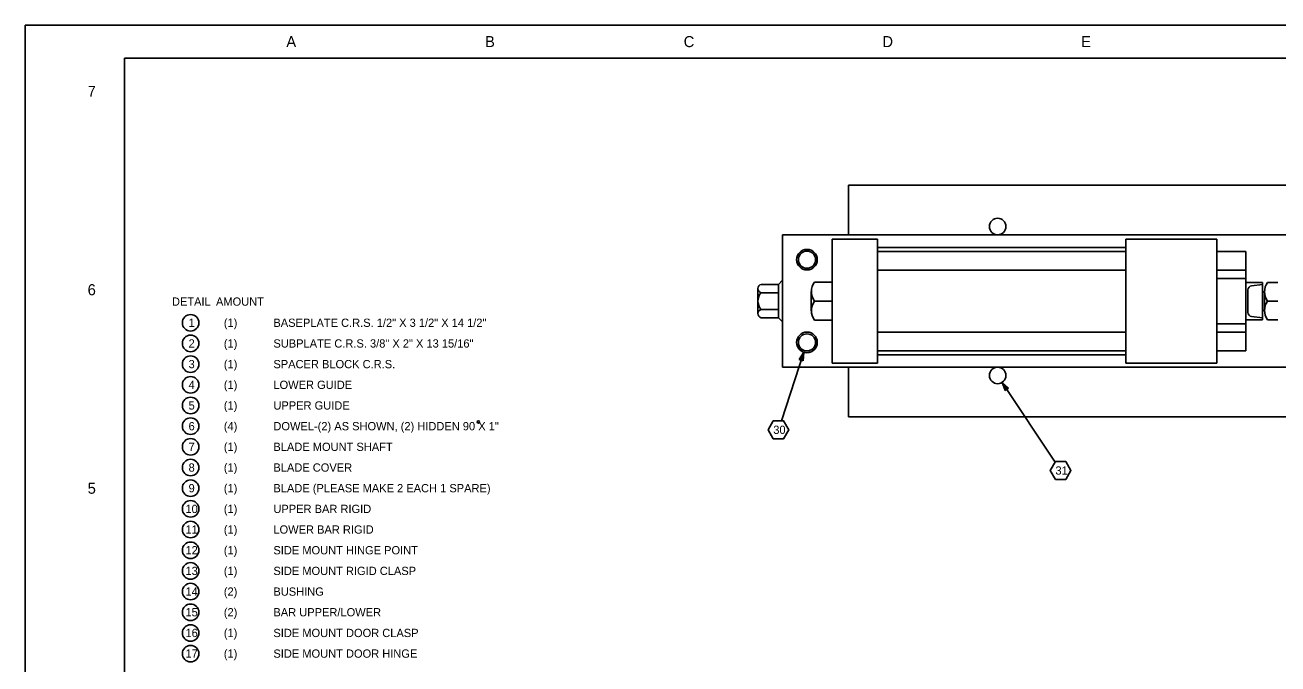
# Model space of a CAD drawing. Extents: x 0 to 34, y -1.5 to 22.
# Drawn here: x 0 to 18.92, y 12.34 to 22 of the extents above; entities that cross this region are included whole.
import ezdxf

# ---------------------------------------------------------------- set-up
doc = ezdxf.new("R2010")
doc.units = 0
for name, color, linetype in [('Level 10', 7, 'Continuous'), ('Level 2', 7, 'Continuous'), ('Level 3', 7, 'Continuous'), ('Level 4', 7, 'Continuous'), ('Level 62', 7, 'Continuous'), ('Level 63', 7, 'Continuous')]:
    doc.layers.add(name, color=color, linetype=linetype)

msp = doc.modelspace()

# ---------------------------------------------------------------- linework, layer by layer
at = {"layer": 'Level 10'}
for p, q in [((11.759, 17.055), (11.42, 16.018)), ((11.759, 17.055), (11.69, 16.946)), ((11.759, 17.055), (11.698, 16.946)), ((11.75, 17.035), (11.703, 16.954)), ((11.742, 16.931), (11.75, 17.035)), ((11.749, 16.927), (11.759, 17.055)), ((11.69, 16.946), (11.749, 16.927)), ((11.698, 16.946), (11.742, 16.931)), ((11.703, 16.954), (11.739, 16.939)), ((11.743, 17.018), (11.713, 16.962)), ((11.713, 16.962), (11.733, 16.95)), ((11.738, 16.998), (11.722, 16.966)), ((11.722, 16.966), (11.732, 16.963)), ((11.732, 16.963), (11.733, 16.988)), ((11.733, 16.95), (11.738, 16.998)), ((11.739, 16.939), (11.743, 17.018)), ((14.755, 16.599), (15.553, 15.394)), ((14.755, 16.599), (14.798, 16.478)), ((14.85, 16.512), (14.755, 16.599)), ((14.755, 16.599), (14.803, 16.483)), ((14.842, 16.509), (14.766, 16.58)), ((14.766, 16.58), (14.799, 16.493)), ((14.833, 16.512), (14.775, 16.564)), ((14.775, 16.564), (14.8, 16.506)), ((14.821, 16.514), (14.787, 16.547)), ((14.787, 16.547), (14.802, 16.515)), ((14.811, 16.521), (14.792, 16.538)), ((14.798, 16.478), (14.85, 16.512)), ((14.799, 16.493), (14.833, 16.512)), ((14.8, 16.506), (14.821, 16.514)), ((14.802, 16.515), (14.811, 16.521)), ((14.803, 16.483), (14.842, 16.509))]:
    msp.add_line(p, q, dxfattribs=at)
for points in [[(11.298, 15.747), (11.454, 15.747), (11.532, 15.882), (11.454, 16.018), (11.298, 16.018), (11.219, 15.882)], [(15.558, 15.132), (15.714, 15.132), (15.792, 15.268), (15.714, 15.403), (15.558, 15.403), (15.48, 15.268)]]:
    msp.add_lwpolyline(points, close=True, dxfattribs=at)
for centre, radius in [((2.5, 17.5), 0.125), ((2.5, 17.188), 0.125), ((2.5, 16.875), 0.125), ((2.5, 16.562), 0.125), ((2.5, 16.25), 0.125), ((2.5, 15.938), 0.125), ((6.846, 16.001), 0.0173), ((2.5, 15.625), 0.125), ((2.5, 15.312), 0.125), ((2.5, 15), 0.125), ((2.5, 14.688), 0.125), ((2.5, 14.375), 0.125), ((2.5, 14.062), 0.125), ((2.5, 13.75), 0.125), ((2.5, 13.438), 0.125), ((2.5, 13.125), 0.125), ((2.5, 12.812), 0.125), ((2.5, 12.5), 0.125)]:
    msp.add_circle(centre, radius, dxfattribs=at)
at = {"layer": 'Level 2'}
for p, q in [((12.436, 19.579), (28.056, 19.579)), ((12.436, 19.579), (12.436, 18.829)), ((11.437, 18.829), (11.437, 16.829)), ((11.437, 18.829), (24.749, 18.829)), ((11.437, 16.829), (24.749, 16.829)), ((12.436, 16.079), (12.436, 16.829)), ((12.436, 16.079), (28.056, 16.079))]:
    msp.add_line(p, q, dxfattribs=at)
for centre, radius in [((14.686, 18.955), 0.125), ((11.807, 18.454), 0.156), ((11.807, 18.454), 0.129), ((11.807, 17.204), 0.156), ((11.807, 17.204), 0.129), ((14.686, 16.704), 0.125)]:
    msp.add_circle(centre, radius, dxfattribs=at)
at = {"layer": 'Level 3'}
for p, q in [((11.067, 18.018), (11.067, 17.639)), ((11.114, 18.081), (11.375, 18.081)), ((11.437, 18.144), (11.375, 18.081)), ((11.375, 18.081), (11.375, 17.576)), ((11.114, 17.955), (11.375, 17.955)), ((11.114, 17.702), (11.375, 17.702)), ((11.114, 17.576), (11.375, 17.576)), ((11.375, 17.576), (11.437, 17.514))]:
    msp.add_line(p, q, dxfattribs=at)
for centre, radius, start, end in [((11.133, 18.018), 0.0659, 106.8067, 253.1933), ((11.26, 17.829), 0.194, 139.2799, 220.7201), ((11.133, 17.639), 0.0659, 106.8067, 253.1933)]:
    msp.add_arc(centre, radius, start, end, dxfattribs=at)
at = {"layer": 'Level 4'}
for p, q in [((12.185, 18.765), (12.185, 16.89)), ((12.185, 18.765), (12.873, 18.765)), ((12.873, 18.765), (12.873, 16.89)), ((16.622, 18.765), (16.622, 16.89)), ((17.997, 18.765), (16.622, 18.765)), ((17.997, 18.765), (17.997, 16.89)), ((12.873, 18.64), (16.622, 18.64)), ((12.873, 18.578), (16.622, 18.578)), ((17.997, 18.578), (18.434, 18.578)), ((18.434, 18.578), (18.434, 17.078)), ((12.873, 18.296), (16.622, 18.296)), ((17.997, 18.296), (18.434, 18.296)), ((17.997, 18.171), (18.434, 18.171)), ((11.919, 18.116), (12.185, 18.116)), ((18.684, 18.108), (18.434, 18.108)), ((18.465, 17.998), (18.465, 17.656)), ((18.684, 18.077), (18.521, 18.06)), ((18.684, 18.108), (18.684, 17.546)), ((18.762, 18.108), (18.919, 18.108)), ((11.872, 17.972), (11.872, 17.683)), ((11.919, 17.828), (12.185, 17.828)), ((18.684, 17.968), (18.715, 17.968)), ((18.715, 17.968), (18.715, 17.686)), ((18.762, 17.827), (18.919, 17.827)), ((18.684, 17.686), (18.715, 17.686)), ((11.919, 17.539), (12.185, 17.539)), ((17.997, 17.484), (18.434, 17.484)), ((18.684, 17.546), (18.434, 17.546)), ((18.684, 17.577), (18.521, 17.594)), ((18.762, 17.546), (18.919, 17.546)), ((12.873, 17.359), (16.622, 17.359)), ((17.997, 17.359), (18.434, 17.359)), ((12.873, 17.078), (16.622, 17.078)), ((17.997, 17.078), (18.434, 17.078)), ((12.185, 16.89), (12.873, 16.89)), ((12.873, 17.015), (16.622, 17.015)), ((17.997, 16.89), (16.622, 16.89))]:
    msp.add_line(p, q, dxfattribs=at)
for centre, radius, start, end in [((12.118, 17.972), 0.245, 143.9962, 216.0038), ((18.528, 17.998), 0.0625, 96.0216, 180), ((18.95, 17.968), 0.234, 143.1301, 216.8699), ((12.118, 17.683), 0.245, 143.9962, 216.0038), ((18.95, 17.686), 0.234, 143.1301, 216.8699), ((18.528, 17.656), 0.0625, 180, 264.004)]:
    msp.add_arc(centre, radius, start, end, dxfattribs=at)
at = {"layer": 'Level 62'}
msp.add_lwpolyline([(0, 22), (33.992, 22), (33.992, 0.047), (0, 0.047)], close=True, dxfattribs=at)
at = {"layer": 'Level 63'}
for p, q in [((0, 0), (0, 22)), ((34, 22), (0, 22)), ((33.5, 21.499), (1.501, 21.499)), ((1.501, 0.5), (1.501, 21.499))]:
    msp.add_line(p, q, dxfattribs=at)

# ---------------------------------------------------------------- texts
at = {"layer": 'Level 10'}
for s, p in [('DETAIL', (2.218, 17.758)), ('AMOUNT', (2.883, 17.758)), ('1', (2.469, 17.438)), ('(1)', (3.001, 17.438)), ('BASEPLATE C.R.S. 1/2" X 3 1/2" X 14 1/2"', (3.75, 17.438)), ('2', (2.469, 17.125)), ('(1)', (3.001, 17.125)), ('SUBPLATE C.R.S. 3/8" X 2" X 13 15/16"', (3.75, 17.125)), ('3', (2.469, 16.813)), ('(1)', (3.001, 16.813)), ('SPACER BLOCK C.R.S.', (3.75, 16.813)), ('4', (2.469, 16.5)), ('(1)', (3.001, 16.5)), ('LOWER GUIDE', (3.75, 16.5)), ('5', (2.469, 16.188)), ('(1)', (3.001, 16.188)), ('UPPER GUIDE', (3.75, 16.188)), ('6', (2.469, 15.875)), ('(4)', (3.001, 15.875)), ('DOWEL-(2) AS SHOWN, (2) HIDDEN 90 X 1"', (3.75, 15.875)), ('30', (11.298, 15.82)), ('7', (2.469, 15.563)), ('(1)', (3.001, 15.563)), ('BLADE MOUNT SHAFT', (3.75, 15.563)), ('8', (2.469, 15.25)), ('(1)', (3.001, 15.25)), ('BLADE COVER', (3.75, 15.25)), ('31', (15.559, 15.205)), ('9', (2.469, 14.938)), ('(1)', (3.001, 14.938)), ('BLADE (PLEASE MAKE 2 EACH 1 SPARE)', (3.75, 14.938)), ('(1)', (3.001, 14.625)), ('10', (2.422, 14.625)), ('UPPER BAR RIGID', (3.75, 14.625)), ('11', (2.422, 14.313)), ('(1)', (3.001, 14.313)), ('LOWER BAR RIGID', (3.75, 14.313)), ('12', (2.422, 14)), ('(1)', (3.001, 14)), ('SIDE MOUNT HINGE POINT', (3.75, 14)), ('13', (2.422, 13.688)), ('(1)', (3.001, 13.688)), ('SIDE MOUNT RIGID CLASP', (3.75, 13.688)), ('14', (2.422, 13.375)), ('(2)', (3.001, 13.375)), ('BUSHING', (3.75, 13.375)), ('15', (2.422, 13.063)), ('(2)', (3.001, 13.063)), ('BAR UPPER/LOWER', (3.75, 13.063)), ('16', (2.422, 12.75)), ('(1)', (3.001, 12.75)), ('SIDE MOUNT DOOR CLASP', (3.75, 12.75)), ('17', (2.422, 12.438)), ('(1)', (3.001, 12.438)), ('SIDE MOUNT DOOR HINGE', (3.75, 12.438))]:
    msp.add_text(s, height=0.125, dxfattribs=at).set_placement(p)
at = {"layer": 'Level 63'}
for s, height, p in [('A', 0.167, (3.945, 21.666)), ('B', 0.167, (6.945, 21.666)), ('C', 0.167, (9.945, 21.666)), ('D', 0.167, (12.945, 21.666)), ('E', 0.167, (15.945, 21.666)), ('7', 0.162, (0.947, 20.918)), ('6', 0.167, (0.945, 17.916)), ('5', 0.167, (0.945, 14.916))]:
    msp.add_text(s, height=height, dxfattribs=at).set_placement(p)

doc.saveas('drawing.dxf')
